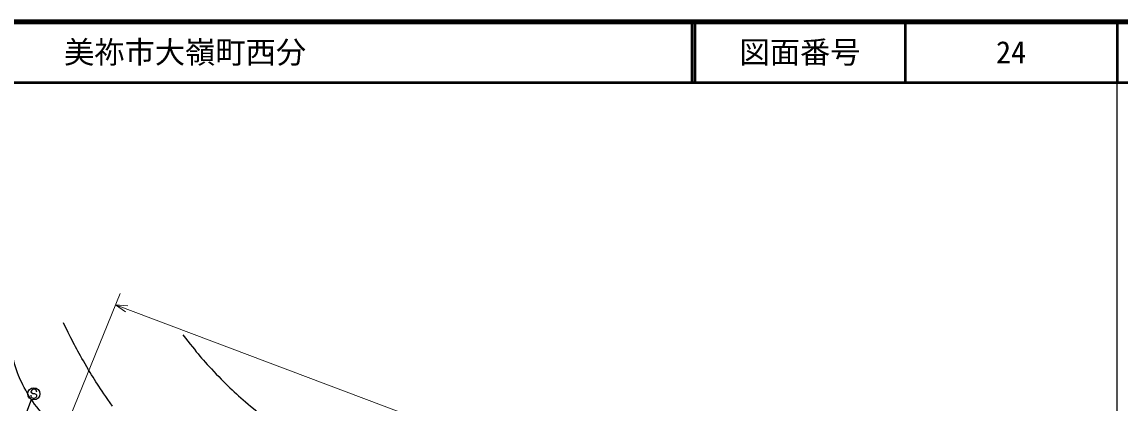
# Model space of a CAD drawing. Units: millimetres on the paper. Extents: x 40 to 680, y 20 to 380.
# Drawn here: x 398.1 to 579.5, y 317 to 380 of the extents above; entities that cross this region are included whole.
import ezdxf
from ezdxf.enums import TextEntityAlignment as Align

# ---------------------------------------------------------------- set-up
doc = ezdxf.new("R2010")
doc.units = ezdxf.units.MM
for name, color, linetype, lineweight in [('S-BGD', 7, 'Continuous', 25), ('S-STR-HTXT', 7, 'Continuous', 13), ('S-STR-STRC', 7, 'Continuous', 25), ('S-TTL', 2, 'Continuous', 140), ('S-TTL-BAND', 7, 'Continuous', 25), ('S-TTL-LINE', 7, 'Continuous', 50)]:
    doc.layers.add(name, color=color, linetype=linetype, lineweight=lineweight)
doc.layers.add('S-TTL-TXT', color=7, linetype='Continuous')
doc.styles.add('ＭＳ ゴシック', font='')
doc.styles.get('ＭＳ ゴシック').set_extended_font_data('MS Gothic')

msp = doc.modelspace()

# ---------------------------------------------------------------- linework, layer by layer
at = {"layer": 'S-BGD'}
for points, knots in [([(401.369, 315.337), (400.026, 316.997), (399.549, 317.535), (398.677, 319.127), (397.98, 320.399), (397.644, 321.149), (397.161, 322.516), (396.546, 324.252), (396.536, 325.33), (395.912, 327.064), (395.257, 328.884), (394.87, 329.91), (393.95, 331.612), (392.926, 333.508), (392.39, 334.162), (390.829, 336.16)], [0, 0, 0, 0, 1, 1, 1, 2, 2, 2, 3, 3, 3, 4, 4, 4, 5, 5, 5, 5]), ([(413.045, 316.476), (410.789, 319.738), (410.13, 320.67), (408.486, 323.497), (406.982, 326.083), (406.515, 327.015), (404.919, 330.274)], [0, 0, 0, 0, 1, 1, 1, 2, 2, 2, 2]), ([(424.628, 328.312), (427.108, 325.157), (427.848, 324.21), (430.157, 321.802), (432.426, 319.436), (433.78, 318.18), (436.31, 316.095), (438.342, 314.421), (439.083, 313.867), (441.683, 312.025)], [0, 0, 0, 0, 1, 1, 1, 2, 2, 2, 3, 3, 3, 3])]:
    msp.add_open_spline(points, degree=3, knots=knots, dxfattribs=at)
at = {"layer": 'S-STR-HTXT'}
for p, q in [((402.611, 306.41), (414.295, 335.124)), ((413.542, 333.271), (565.43, 275.93)), ((415.532, 333.073), (413.542, 333.271)), ((413.542, 333.271), (415.166, 332.105))]:
    msp.add_line(p, q, dxfattribs=at)
at = {"layer": 'S-STR-STRC'}
for p, q in [((394.675, 304.691), (399.662, 317.612)), ((399.626, 318.685), (399.527, 318.803)), ((399.871, 318.546), (399.626, 318.685)), ((400.172, 318.544), (399.871, 318.546)), ((400.417, 318.432), (400.172, 318.544)), ((400.523, 318.296), (400.417, 318.432))]:
    msp.add_line(p, q, dxfattribs=at)
msp.add_circle((400.022, 318.545), 1, dxfattribs=at)
for centre, start, end in [((400.023, 318.3), 179.55488, 359.55488), ((400.027, 318.8), 359.55488, 179.55488)]:
    msp.add_arc(centre, 0.5, start, end, dxfattribs=at)
at = {"layer": 'S-TTL'}
msp.add_line((680, 380), (40, 380), dxfattribs=at)
at = {"layer": 'S-TTL-BAND'}
msp.add_line((579, 20), (579, 370), dxfattribs=at)
at = {"layer": 'S-TTL-LINE'}
for p, q in [((508.747, 380), (508.747, 370)), ((509.247, 380), (509.247, 370)), ((543.997, 380), (543.997, 370)), ((579, 380), (579, 370)), ((40, 370), (680, 370))]:
    msp.add_line(p, q, dxfattribs=at)

# ---------------------------------------------------------------- texts
at = {"layer": 'S-TTL-TXT', "style": 'ＭＳ ゴシック'}
msp.add_text('美祢市大嶺町西分', height=3.666, dxfattribs=at).set_placement((405.024, 375), align=Align.MIDDLE_LEFT)
for s, p in [('図面番号', (526.622, 375)), ('24', (561.497, 375))]:
    msp.add_text(s, height=3.666, dxfattribs=at).set_placement(p, align=Align.MIDDLE_CENTER)

doc.saveas('drawing.dxf')
